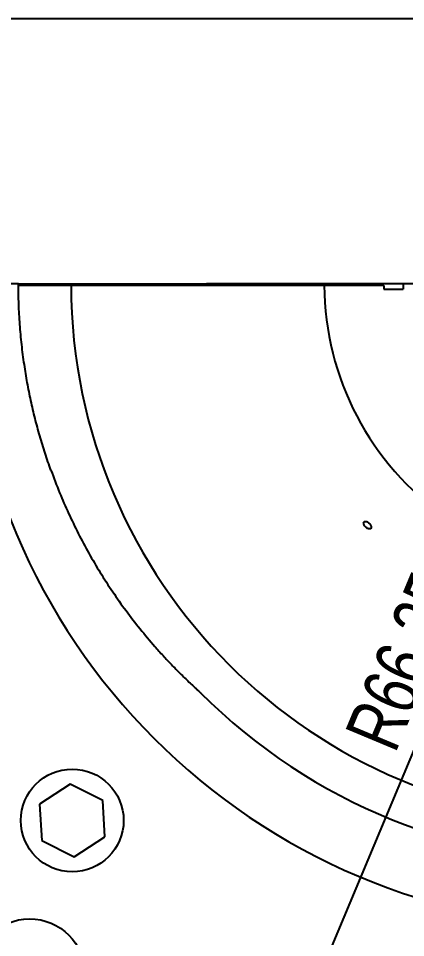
# Model space of a CAD drawing. Header units: millimetres. Extents: x 8 to 862, y 8 to 585.
# Drawn here: x 701.8 to 726.3, y 526.9 to 585 of the extents above; entities that cross this region are included whole.
import ezdxf

# ---------------------------------------------------------------- set-up
doc = ezdxf.new("R2010")
doc.units = ezdxf.units.MM
doc.linetypes.add('CENTERX2', pattern=[20.32, 12.7, -2.54, 2.54, -2.54])
doc.layers.add('CENTERLINE', color=4, linetype='CENTERX2')
doc.layers.add('DIMENSIONS', color=2, linetype='Continuous')
doc.layers.add('OUTLINE', color=7, linetype='Continuous', lineweight=25)
doc.styles.add('SLDTEXTSTYLE0', font='TXT', dxfattribs={"width": 0.75})
doc.dimstyles.new('SLDDIMSTYLE9', dxfattribs={"dimtxt": 3.5, "dimasz": 2, "dimexe": 0, "dimexo": 0.0625, "dimgap": 0.875, "dimtad": 1, "dimrnd": 1e-09, "dimzin": 12, "dimdsep": 46, "dimtxsty": 'SLDTEXTSTYLE0', "dimsah": 1, "dimcen": 0, "dimadec": 0, "dimazin": 3, "dimtfac": 1, "dimtofl": 0, "dimtmove": 0, "dimatfit": 3, "dimfxl": 0, "dimfrac": 2, "dimtolj": 1, "dimtzin": 12, "dimarcsym": 0})

# ---------------------------------------------------------------- blocks, each defined once
blk = doc.blocks.new('_D_91')
at = {"layer": 'DIMENSIONS'}
blk.add_line((713.624, 507.081), (739.166, 568.209), dxfattribs=at)
blk.add_solid([(713.624, 507.081), (714.856, 508.733), (713.934, 509.119)], dxfattribs=at)
at = {"layer": 'DIMENSIONS', "insert": (722.421, 539.794), "char_height": 3.5, "attachment_point": 1, "rotation": 67.32249, "style": 'SLDTEXTSTYLE0'}
blk.add_mtext('R66,25', dxfattribs=at)
blk = doc.blocks.new('SW_CENTERMARKSYMBOL_0')
at = {"layer": 'CENTERLINE', "color": 0}
blk.add_line((-5, 0), (-15.1, 0), dxfattribs=at)

msp = doc.modelspace()

# ---------------------------------------------------------------- linework, layer by layer
at = {"layer": 'OUTLINE'}
for p, q in [((8, 585), (832, 585)), ((701.81605, 568.20876), (698.49483, 568.20876)), ((701.81605, 568.20876), (709.04928, 568.20876)), ((705.14737, 568.10876), (701.81789, 568.10876)), ((719.86203, 568.10876), (705.14737, 568.10876)), ((709.04928, 568.20876), (709.13079, 568.20876)), ((709.15759, 568.10876), (709.13079, 568.20876)), ((709.13079, 568.20876), (711.29017, 568.20876)), ((711.29017, 568.20876), (712.20847, 568.20876)), ((712.20847, 568.20876), (713.72009, 568.20876)), ((713.70949, 568.16918), (713.72009, 568.12973)), ((713.72009, 568.12973), (713.72009, 568.20876)), ((716.72009, 568.20876), (713.72009, 568.20876)), ((713.72009, 568.10876), (713.72009, 568.12973)), ((726.16299, 568.20876), (716.72009, 568.20876)), ((724.9332, 568.10876), (724.16638, 568.10876)), ((726.31604, 568.20876), (726.16299, 568.20876)), ((724.93679, 567.87376), (726.1673, 567.87376)), ((705.09411, 536.57333), (703.16273, 535.3072)), ((707.15631, 535.53377), (705.09411, 536.57333)), ((707.28711, 533.22807), (707.15631, 535.53377)), ((703.16273, 535.3072), (703.29353, 533.00151)), ((705.35572, 531.96195), (707.28711, 533.22807)), ((703.29353, 533.00151), (705.35572, 531.96195))]:
    msp.add_line(p, q, dxfattribs=at)
for centre, radius in [((705.22492, 534.26764), 3.25), ((702.52715, 524.54423), 3.5)]:
    msp.add_circle(centre, radius, dxfattribs=at)
for radius, start, end in [(40.67122, 180, 0), (34.01882, 180.168424, 359.831576), (18, 180.3183115, 235), (14.2332, 180.4025537, 181.3486683), (13.00306, 180, 181.4762843), (36.55, 225, 315)]:
    msp.add_arc((739.16604, 568.20876), radius, start, end, dxfattribs=at)
msp.add_ellipse((716.70949, 557.01261), major_axis=(-2.99076, 11.19598), ratio=0.02101318, start_param=6.27757215, end_param=6.36168694, dxfattribs=at)
for points, knots in [([(703.8767, 556.41487), (703.75063, 556.77535), (703.49846, 557.49642), (703.16564, 558.59303), (702.86549, 559.70281), (702.60215, 560.82588), (702.37534, 561.96074), (702.17987, 563.14211), (702.02076, 564.36935), (701.90286, 565.64387), (701.83188, 566.92417), (701.81604, 567.78053), (701.81605, 568.2087), (701.81605, 568.20876)], [0, 0, 0, 0, 0.095214005, 0.190453862, 0.28566794, 0.381828367, 0.478015428, 0.574175866, 0.680338467, 0.786501031, 0.893242211, 0.999983378, 1, 1, 1, 1]), ([(721.16632, 568.10876), (721.15965, 568.10876), (721.14625, 568.10876), (721.05327, 568.10876), (720.94161, 568.10876), (720.8311, 568.10876), (720.69914, 568.10876), (720.5089, 568.10876), (720.2437, 568.10876), (719.9896, 568.10876), (719.86203, 568.10876)], [0, 0, 0, 0, 0.160872729, 0.323164133, 0.413563744, 0.503961945, 0.595372766, 0.68678128, 0.84274603, 1, 1, 1, 1]), ([(722.63584, 568.10876), (722.44451, 568.10876), (722.08158, 568.10876), (721.63109, 568.10876), (721.33781, 568.10876), (721.20883, 568.10876), (721.18735, 568.10876)], [0, 0, 0, 0, 0.33631155, 0.63791876, 0.93972036, 1, 1, 1, 1]), ([(724.16638, 568.10876), (724.11567, 568.10876), (724.01411, 568.10876), (723.78671, 568.10876), (723.53571, 568.10876), (723.27566, 568.10876), (722.97997, 568.10876), (722.75055, 568.10876), (722.63584, 568.10876)], [0, 0, 0, 0, 0.20728323, 0.41511678, 0.5609532, 0.70678968, 0.85339444, 1, 1, 1, 1]), ([(703.8767, 556.41487), (704.05567, 555.9373), (704.40019, 555.01799), (704.98355, 553.6859), (705.60001, 552.41113), (706.26868, 551.1629), (706.99371, 549.93173), (707.77652, 548.72064), (708.61698, 547.53231), (709.50587, 546.38042), (710.29735, 545.43884), (710.96848, 544.69085), (711.50338, 544.1209), (712.05087, 543.56327), (712.51676, 543.10958), (712.84601, 542.79951), (713.03496, 542.62455), (713.16637, 542.50417), (713.26178, 542.41769), (713.3068, 542.37706), (713.31946, 542.36566), (713.32074, 542.36451), (713.32129, 542.36401)], [0, 0, 0, 0, 0.08895831, 0.17124476, 0.25359982, 0.33595462, 0.41824056, 0.50284842, 0.58753349, 0.67221483, 0.75681754, 0.80235147, 0.84788468, 0.89357841, 0.93926098, 0.96213883, 0.97365101, 0.98514923, 0.99466812, 0.99739817, 0.99887618, 1, 1, 1, 1]), ([(723.71536, 552.91291), (723.73474, 552.88626), (723.77351, 552.83297), (723.85184, 552.76666), (723.93438, 552.72018), (724.01372, 552.69896), (724.08034, 552.70523), (724.12671, 552.73831), (724.14745, 552.7945), (724.14024, 552.86748), (724.10605, 552.94906), (724.0489, 553.03013), (723.97537, 553.10164), (723.89371, 553.15558), (723.81301, 553.18581), (723.74221, 553.18882), (723.68919, 553.16412), (723.6598, 553.11437), (723.65784, 553.04529), (723.67925, 552.97439), (723.70532, 552.93002), (723.71536, 552.91291)], [0, 0, 0, 0, 0.05354095, 0.10708257, 0.16061853, 0.21422434, 0.26794037, 0.32174101, 0.37555553, 0.42932853, 0.48303448, 0.53667882, 0.59028702, 0.64388418, 0.69749377, 0.75114349, 0.80485633, 0.85863388, 0.91245207, 0.96624485, 1, 1, 1, 1])]:
    msp.add_open_spline(points, degree=3, knots=knots, dxfattribs=at)

# ---------------------------------------------------------------- block references
at = {"layer": 'CENTERLINE'}
msp.add_blockref('SW_CENTERMARKSYMBOL_0', (739.16604, 568.20876), dxfattribs=at)

# ---------------------------------------------------------------- dimensions: what is measured, and where the dimension line sits
at = {"layer": 'DIMENSIONS'}
dim = msp.add_radius_dim(center=(739.16604, 568.20876), mpoint=(713.62376, 507.08059), dimstyle='SLDDIMSTYLE9', dxfattribs=at)
dim.commit()
dim.dimension.update_dxf_attribs({"geometry": '_D_91', "text_midpoint": (729.30075, 544.59898), "dimtype": 164})

doc.saveas('drawing.dxf')
